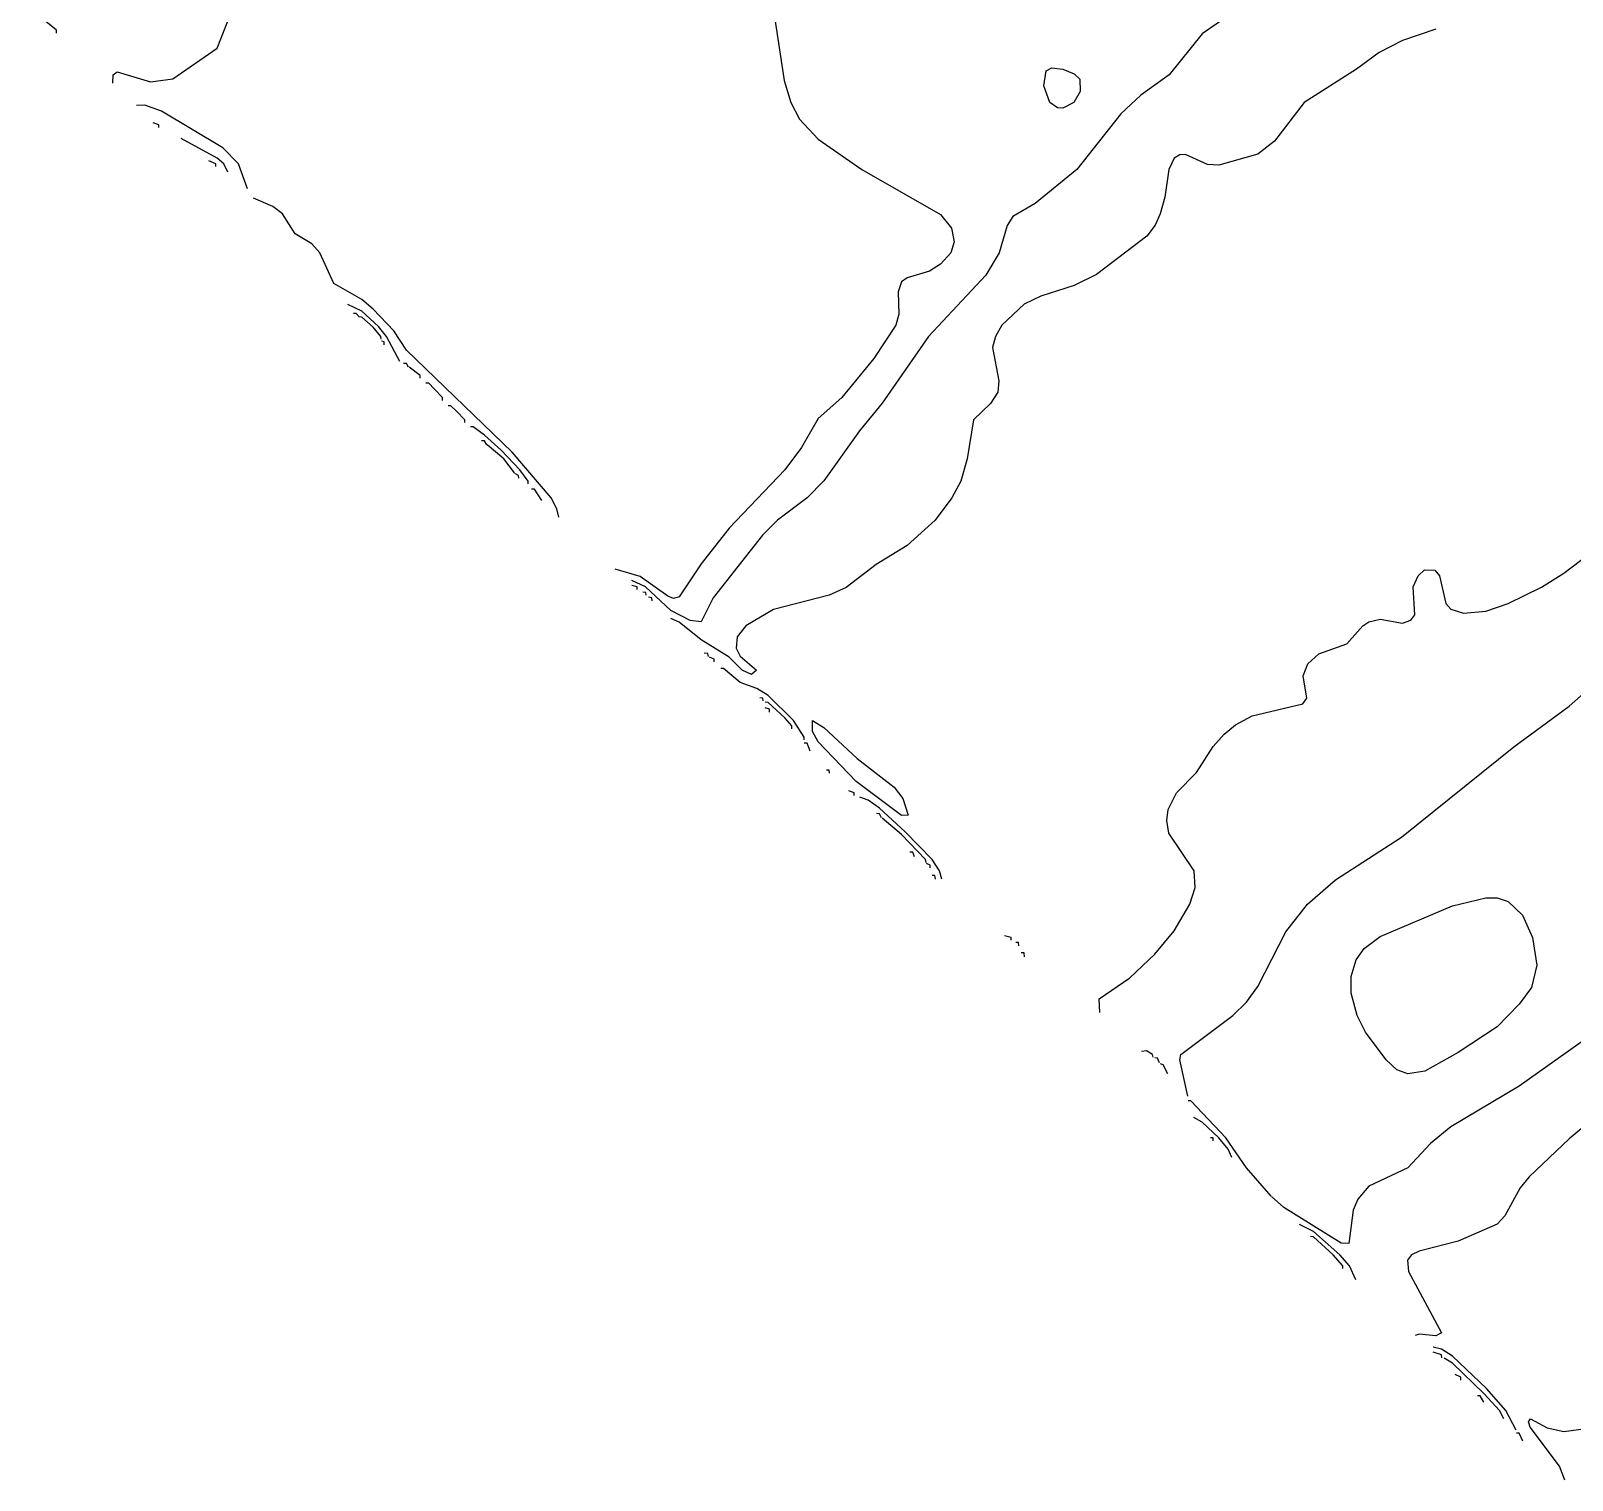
# Model space of a CAD drawing. Extents: x 474277 to 475042, y 254928 to 255625.
# Drawn here: x 474358.64 to 474379.88, y 255197.31 to 255217.27 of the extents above; entities that cross this region are included whole.
import ezdxf

# ---------------------------------------------------------------- set-up
doc = ezdxf.new("R2010")
doc.units = 0
doc.header["$MEASUREMENT"] = 0
doc.layers.add('BaseMapV2_DTM_export_MonNov09090547073261 — entities', color=1, linetype='CONTINUOUS')

msp = doc.modelspace()

# ---------------------------------------------------------------- linework, layer by layer
at = {"layer": 'BaseMapV2_DTM_export_MonNov09090547073261 — entities', "color": 15, "linetype": 'Continuous', "true_color": 0xb7484b}
for points in [[(474368.821, 255217.895, 92.75), (474369.015, 255216.591, 92.75), (474369.109, 255216.285, 92.75), (474369.228, 255216.055, 92.75), (474369.485, 255215.781, 92.75), (474370.086, 255215.364, 92.75), (474371.172, 255214.745, 92.75), (474371.325, 255214.553, 92.75), (474371.359, 255214.368, 92.75), (474371.313, 255214.214, 92.75), (474371.172, 255214.058, 92.75), (474371.019, 255213.964, 92.75), (474370.712, 255213.869, 92.75), (474370.635, 255213.817, 92.75), (474370.587, 255213.678, 92.75), (474370.596, 255213.371, 92.75), (474370.555, 255213.218, 92.75), (474370.252, 255212.758, 92.75), (474369.811, 255212.221, 92.75), (474369.485, 255211.931, 92.75), (474369.255, 255211.531, 92.75), (474369.024, 255211.224, 92.75), (474368.258, 255210.423, 92.75), (474367.875, 255209.931, 92.75), (474367.568, 255209.478, 92.75), (474367.492, 255209.451, 92.75), (474367.415, 255209.483, 92.75), (474367.031, 255209.757, 92.75), (474366.686, 255209.858, 92.75)], [(474375.401, 255217.665, 92.5), (474374.776, 255217.23, 92.5), (474374.324, 255216.668, 92.5), (474373.932, 255216.387, 92.5), (474373.656, 255216.131, 92.5), (474373.052, 255215.364, 92.5), (474372.475, 255214.895, 92.5), (474372.169, 255214.717, 92.5), (474372.092, 255214.591, 92.5), (474371.979, 255214.214, 92.5), (474371.798, 255213.908, 92.5), (474371.006, 255213.064, 92.5), (474370.369, 255212.144, 92.5), (474370.056, 255211.761, 92.5), (474369.562, 255211.074, 92.5), (474369.335, 255210.841, 92.5), (474368.925, 255210.534, 92.5), (474368.718, 255210.324, 92.5), (474368.039, 255209.46, 92.5), (474367.875, 255209.132, 92.5), (474367.722, 255209.149, 92.5), (474367.453, 255209.288, 92.5), (474367.108, 255209.613, 92.5), (474366.916, 255209.699, 92.5)], [(474358.989, 255217.243, 92.5), (474358.989, 255217.281, 92.5), (474358.674, 255217.54, 92.5), (474358.635, 255217.54, 92.5)], [(474359.765, 255216.553, 92.75), (474359.771, 255216.668, 92.75), (474359.824, 255216.707, 92.75), (474360.284, 255216.571, 92.75), (474360.591, 255216.611, 92.75), (474361.204, 255217.035, 92.75), (474361.392, 255217.511, 92.75)], [(474377.996, 255217.298, 92.25), (474377.536, 255217.14, 92.25), (474377.214, 255216.975, 92.25), (474376.905, 255216.745, 92.25), (474376.182, 255216.285, 92.25), (474375.773, 255215.752, 92.25), (474375.543, 255215.573, 92.25), (474375.006, 255215.422, 92.25), (474374.852, 255215.434, 92.25), (474374.546, 255215.57, 92.25), (474374.469, 255215.565, 92.25), (474374.392, 255215.52, 92.25), (474374.316, 255215.364, 92.25), (474374.264, 255214.981, 92.25), (474374.199, 255214.751, 92.25), (474374.129, 255214.598, 92.25), (474374.013, 255214.444, 92.25), (474373.319, 255213.918, 92.25), (474373.012, 255213.767, 92.25), (474372.552, 255213.617, 92.25), (474372.322, 255213.509, 92.25), (474372.016, 255213.218, 92.25), (474371.927, 255213.064, 92.25), (474371.887, 255212.911, 92.25), (474371.974, 255212.451, 92.25), (474371.962, 255212.297, 92.25), (474371.862, 255212.141, 92.25), (474371.628, 255211.914, 92.25), (474371.54, 255211.377, 92.25), (474371.45, 255211.071, 92.25), (474371.326, 255210.841, 92.25), (474371.098, 255210.534, 92.25), (474370.712, 255210.181, 92.25), (474370.285, 255209.92, 92.25), (474369.869, 255209.603, 92.25), (474369.638, 255209.501, 92.25), (474368.872, 255209.3, 92.25), (474368.488, 255209.078, 92.25), (474368.37, 255208.924, 92.25), (474368.354, 255208.77, 92.25), (474368.412, 255208.659, 92.25), (474368.634, 255208.464, 92.25), (474368.565, 255208.405, 92.25), (474368.439, 255208.464, 92.25), (474368.258, 255208.645, 92.25), (474367.875, 255208.885, 92.25), (474367.568, 255209.126, 92.25), (474367.453, 255209.176, 92.25)], [(474373.008, 255216.285, 92.75), (474372.859, 255216.21, 92.75), (474372.782, 255216.212, 92.75), (474372.677, 255216.285, 92.75), (474372.596, 255216.515, 92.75), (474372.629, 255216.722, 92.75), (474372.706, 255216.764, 92.75), (474372.859, 255216.747, 92.75), (474373.012, 255216.683, 92.75), (474373.089, 255216.609, 92.75), (474373.098, 255216.438, 92.75), (474373.008, 255216.285, 92.75)], [(474361.623, 255215.096, 92.75), (474361.496, 255215.441, 92.75), (474361.281, 255215.66, 92.75), (474360.437, 255216.167, 92.75), (474360.207, 255216.247, 92.75), (474360.092, 255216.243, 92.75)], [(474360.398, 255215.94, 92.5), (474360.398, 255215.978, 92.5), (474360.322, 255216.004, 92.5)], [(474361.35, 255215.326, 92.5), (474361.295, 255215.441, 92.5), (474361.204, 255215.52, 92.5), (474360.706, 255215.789, 92.5)], [(474361.184, 255215.403, 92.25), (474361.184, 255215.441, 92.25), (474361.089, 255215.481, 92.25)], [(474365.911, 255210.572, 92.75), (474365.886, 255210.687, 92.75), (474365.804, 255210.841, 92.75), (474365.268, 255211.47, 92.75), (474363.811, 255212.876, 92.75), (474363.636, 255213.141, 92.75), (474363.351, 255213.441, 92.75), (474363.198, 255213.573, 92.75), (474362.809, 255213.793, 92.75), (474362.618, 255214.214, 92.75), (474362.508, 255214.341, 92.75), (474362.278, 255214.477, 92.75), (474362.104, 255214.751, 92.75), (474361.971, 255214.854, 92.75), (474361.702, 255214.969, 92.75)], [(474363.72, 255212.719, 92.5), (474363.539, 255213.064, 92.5), (474363.428, 255213.199, 92.5), (474363.198, 255213.411, 92.5), (474363.006, 255213.501, 92.5)], [(474363.159, 255213.333, 92.25), (474363.121, 255213.38, 92.25), (474363.083, 255213.38, 92.25)], [(474363.462, 255213.026, 92.25), (474363.459, 255213.064, 92.25), (474363.351, 255213.19, 92.25), (474363.198, 255213.328, 92.25), (474363.159, 255213.332, 92.25)], [(474363.506, 255212.949, 92.25), (474363.504, 255212.99, 92.25), (474363.466, 255212.996, 92.25)], [(474363.84, 255212.642, 92.5), (474363.811, 255212.69, 92.5), (474363.773, 255212.692, 92.5)], [(474364.001, 255212.489, 92.5), (474364.001, 255212.527, 92.5), (474363.849, 255212.638, 92.5)], [(474364.309, 255212.182, 92.5), (474364.309, 255212.221, 92.5), (474364.194, 255212.343, 92.5), (474364.118, 255212.418, 92.5), (474364.079, 255212.418, 92.5)], [(474364.615, 255211.876, 92.5), (474364.615, 255211.914, 92.5), (474364.501, 255212.032, 92.5), (474364.424, 255212.107, 92.5), (474364.386, 255212.107, 92.5)], [(474365.489, 255211.032, 92.5), (474365.489, 255211.071, 92.5), (474365.372, 255211.224, 92.5), (474365.115, 255211.496, 92.5), (474364.885, 255211.705, 92.5), (474364.731, 255211.819, 92.5), (474364.693, 255211.819, 92.5)], [(474364.921, 255211.569, 92.25), (474364.885, 255211.624, 92.25), (474364.846, 255211.627, 92.25)], [(474365.301, 255211.186, 92.25), (474365.152, 255211.377, 92.25), (474364.923, 255211.568, 92.25)], [(474365.359, 255211.109, 92.25), (474365.357, 255211.147, 92.25), (474365.306, 255211.176, 92.25)], [(474365.676, 255210.802, 92.5), (474365.575, 255210.958, 92.5), (474365.536, 255210.958, 92.5)], [(474373.365, 255203.748, 92.25), (474373.358, 255203.94, 92.25), (474373.779, 255204.226, 92.25), (474374.127, 255204.553, 92.25), (474374.392, 255204.873, 92.25), (474374.605, 255205.243, 92.25), (474374.679, 255205.473, 92.25), (474374.668, 255205.703, 92.25), (474374.316, 255206.218, 92.25), (474374.29, 255206.393, 92.25), (474374.309, 255206.547, 92.25), (474374.423, 255206.777, 92.25), (474374.699, 255207.054, 92.25), (474374.929, 255207.415, 92.25), (474375.082, 255207.584, 92.25), (474375.236, 255207.712, 92.25), (474375.466, 255207.838, 92.25), (474376.165, 255208.004, 92.25), (474376.221, 255208.08, 92.25), (474376.168, 255208.387, 92.25), (474376.233, 255208.553, 92.25), (474376.386, 255208.693, 92.25), (474376.769, 255208.828, 92.25), (474376.992, 255209.077, 92.25), (474377.076, 255209.132, 92.25), (474377.229, 255209.168, 92.25), (474377.536, 255209.115, 92.25), (474377.653, 255209.154, 92.25), (474377.707, 255209.23, 92.25), (474377.686, 255209.614, 92.25), (474377.753, 255209.767, 92.25), (474377.843, 255209.846, 92.25), (474377.981, 255209.844, 92.25), (474378.049, 255209.767, 92.25), (474378.137, 255209.384, 92.25), (474378.205, 255209.307, 92.25), (474378.38, 255209.25, 92.25), (474378.686, 255209.277, 92.25), (474378.993, 255209.385, 92.25), (474379.453, 255209.608, 92.25), (474379.76, 255209.804, 92.25), (474380.45, 255210.326, 92.25)], [(474366.993, 255209.575, 92.25), (474366.993, 255209.614, 92.25), (474366.916, 255209.633, 92.25)], [(474367.115, 255209.499, 92.25), (474367.112, 255209.537, 92.25), (474367.07, 255209.541, 92.25)], [(474367.196, 255209.422, 92.25), (474367.193, 255209.46, 92.25), (474367.146, 255209.472, 92.25)], [(474367.972, 255208.655, 92), (474367.963, 255208.694, 92), (474367.913, 255208.702, 92)], [(474368.052, 255208.579, 92), (474368.052, 255208.617, 92), (474367.99, 255208.644, 92)], [(474369.292, 255207.505, 92), (474369.293, 255207.543, 92), (474369.147, 255207.774, 92), (474368.795, 255208.116, 92), (474368.642, 255208.213, 92), (474368.412, 255208.298, 92), (474368.182, 255208.491, 92), (474368.143, 255208.491, 92)], [(474374.579, 255202.598, 92.5), (474374.468, 255203.096, 92.5), (474374.483, 255203.173, 92.5), (474375.199, 255203.71, 92.5), (474375.389, 255203.891, 92.5), (474375.543, 255204.108, 92.5), (474375.932, 255204.86, 92.5), (474376.227, 255205.243, 92.5), (474376.616, 255205.579, 92.5), (474377.522, 255206.163, 92.5), (474379.07, 255207.408, 92.5), (474379.836, 255207.969, 92.5), (474380.309, 255208.387, 92.5)], [(474368.728, 255208.042, 91.75), (474368.723, 255208.08, 91.75), (474368.68, 255208.084, 91.75)], [(474369.124, 255207.659, 91.75), (474369.122, 255207.697, 91.75), (474369.025, 255207.808, 91.75), (474368.795, 255208.022, 91.75), (474368.757, 255208.027, 91.75)], [(474368.815, 255207.889, 91.5), (474368.815, 255207.927, 91.5), (474368.757, 255207.945, 91.5)], [(474370.724, 255206.47, 92.25), (474370.635, 255206.465, 92.25), (474370.011, 255206.93, 92.25), (474369.485, 255207.479, 92.25), (474369.405, 255207.62, 92.25), (474369.408, 255207.771, 92.25), (474369.562, 255207.676, 92.25), (474370.022, 255207.251, 92.25), (474370.532, 255206.853, 92.25), (474370.653, 255206.7, 92.25), (474370.724, 255206.47, 92.25)], [(474369.377, 255207.352, 92), (474369.332, 255207.46, 92), (474369.293, 255207.46, 92)], [(474369.641, 255207.045, 92), (474369.638, 255207.086, 92), (474369.6, 255207.086, 92)], [(474369.981, 255206.738, 92), (474369.981, 255206.777, 92), (474369.907, 255206.803, 92)], [(474371.191, 255205.588, 92), (474371.157, 255205.703, 92), (474371.058, 255205.857, 92), (474370.686, 255206.24, 92), (474370.329, 255206.566, 92), (474370.175, 255206.676, 92), (474370.06, 255206.717, 92)], [(474370.36, 255206.432, 91.75), (474370.329, 255206.486, 91.75), (474370.29, 255206.49, 91.75)], [(474370.972, 255205.818, 91.75), (474370.966, 255205.857, 91.75), (474370.635, 255206.2, 91.75), (474370.367, 255206.427, 91.75)], [(474370.815, 255205.895, 91.5), (474370.789, 255205.96, 91.5), (474370.75, 255205.96, 91.5)], [(474371.027, 255205.742, 91.75), (474371.027, 255205.78, 91.75), (474370.98, 255205.802, 91.75)], [(474371.101, 255205.588, 91.75), (474371.095, 255205.639, 91.75), (474371.057, 255205.639, 91.75)], [(474377.845, 255202.943, 92.75), (474377.613, 255202.904, 92.75), (474377.459, 255202.958, 92.75), (474377.313, 255203.096, 92.75), (474377.029, 255203.48, 92.75), (474376.913, 255203.71, 92.75), (474376.831, 255204.016, 92.75), (474376.829, 255204.246, 92.75), (474376.899, 255204.476, 92.75), (474377.011, 255204.63, 92.75), (474377.229, 255204.795, 92.75), (474378.226, 255205.217, 92.75), (474378.686, 255205.331, 92.75), (474378.84, 255205.328, 92.75), (474378.993, 255205.279, 92.75), (474379.193, 255205.09, 92.75), (474379.328, 255204.783, 92.75), (474379.387, 255204.4, 92.75), (474379.315, 255204.093, 92.75), (474379.147, 255203.863, 92.75), (474378.84, 255203.551, 92.75), (474378.303, 255203.199, 92.75), (474377.845, 255202.943, 92.75)], [(474372.144, 255204.745, 92), (474372.144, 255204.783, 92), (474372.054, 255204.806, 92)], [(474372.252, 255204.668, 92), (474372.245, 255204.714, 92), (474372.207, 255204.716, 92)], [(474372.329, 255204.515, 92), (474372.322, 255204.571, 92), (474372.284, 255204.571, 92)], [(474380.22, 255203.499, 92.5), (474379.146, 255202.735, 92.5), (474378.206, 255202.176, 92.5), (474377.925, 255201.946, 92.5), (474377.613, 255201.609, 92.5), (474377.076, 255201.356, 92.5), (474376.923, 255201.179, 92.5), (474376.856, 255201.026, 92.5), (474376.799, 255200.566, 92.5), (474376.693, 255200.574, 92.5), (474375.901, 255201.064, 92.5), (474375.734, 255201.214, 92.5)], [(474374.103, 255203.135, 92.25), (474374.094, 255203.173, 92.25), (474374.009, 255203.221, 92.25), (474373.94, 255203.211, 92.25)], [(474374.191, 255203.058, 92.25), (474374.162, 255203.121, 92.25), (474374.124, 255203.126, 92.25)], [(474374.306, 255202.905, 92.25), (474374.239, 255203.031, 92.25), (474374.201, 255203.041, 92.25)], [(474380.585, 255202.636, 92.25), (474379.836, 255202.011, 92.25), (474379.283, 255201.486, 92.25), (474379.158, 255201.333, 92.25), (474378.948, 255200.949, 92.25), (474378.84, 255200.835, 92.25), (474378.303, 255200.6, 92.25), (474377.766, 255200.464, 92.25), (474377.664, 255200.413, 92.25), (474377.608, 255200.336, 92.25), (474377.619, 255200.183, 92.25), (474378.075, 255199.339, 92.25), (474377.996, 255199.295, 92.25), (474377.766, 255199.319, 92.25), (474377.713, 255199.301, 92.25)], [(474375.729, 255201.218, 92.5), (474375.389, 255201.61, 92.5), (474375.105, 255202.023, 92.5), (474374.622, 255202.531, 92.5), (474374.584, 255202.531, 92.5)], [(474375.184, 255201.754, 92.25), (474375.135, 255201.869, 92.25), (474375.005, 255202.023, 92.25), (474374.776, 255202.24, 92.25), (474374.661, 255202.302, 92.25)], [(474374.93, 255201.984, 92), (474374.929, 255202.023, 92), (474374.891, 255202.023, 92)], [(474376.896, 255200.068, 92.25), (474376.808, 255200.259, 92.25), (474376.672, 255200.413, 92.25), (474376.309, 255200.732, 92.25), (474376.118, 255200.828, 92.25)], [(474376.717, 255200.221, 92), (474376.716, 255200.259, 92), (474376.581, 255200.413, 92), (474376.309, 255200.661, 92), (474376.271, 255200.664, 92)], [(474379.106, 255197.997, 92), (474378.963, 255198.266, 92), (474378.696, 255198.572, 92), (474378.226, 255199.015, 92), (474378.073, 255199.111, 92), (474377.958, 255199.14, 92)], [(474378.081, 255198.994, 91.75), (474378.073, 255199.034, 91.75), (474377.958, 255199.069, 91.75)], [(474378.933, 255198.151, 91.75), (474378.874, 255198.266, 91.75), (474378.663, 255198.496, 91.75), (474378.226, 255198.919, 91.75), (474378.111, 255198.988, 91.75)], [(474378.341, 255198.687, 91.5), (474378.341, 255198.726, 91.5), (474378.265, 255198.763, 91.5)], [(474378.657, 255198.381, 91.5), (474378.61, 255198.468, 91.5), (474378.571, 255198.468, 91.5)], [(474379.776, 255197.307, 92.25), (474379.701, 255197.499, 92.25), (474379.298, 255198.036, 92.25), (474379.274, 255198.112, 92.25), (474379.3, 255198.15, 92.25), (474379.53, 255198.026, 92.25), (474379.76, 255197.979, 92.25), (474380.066, 255198.017, 92.25)], [(474379.196, 255197.844, 92), (474379.146, 255197.954, 92), (474379.108, 255197.954, 92)]]:
    msp.add_polyline3d(points, dxfattribs=at)

doc.saveas('drawing.dxf')
